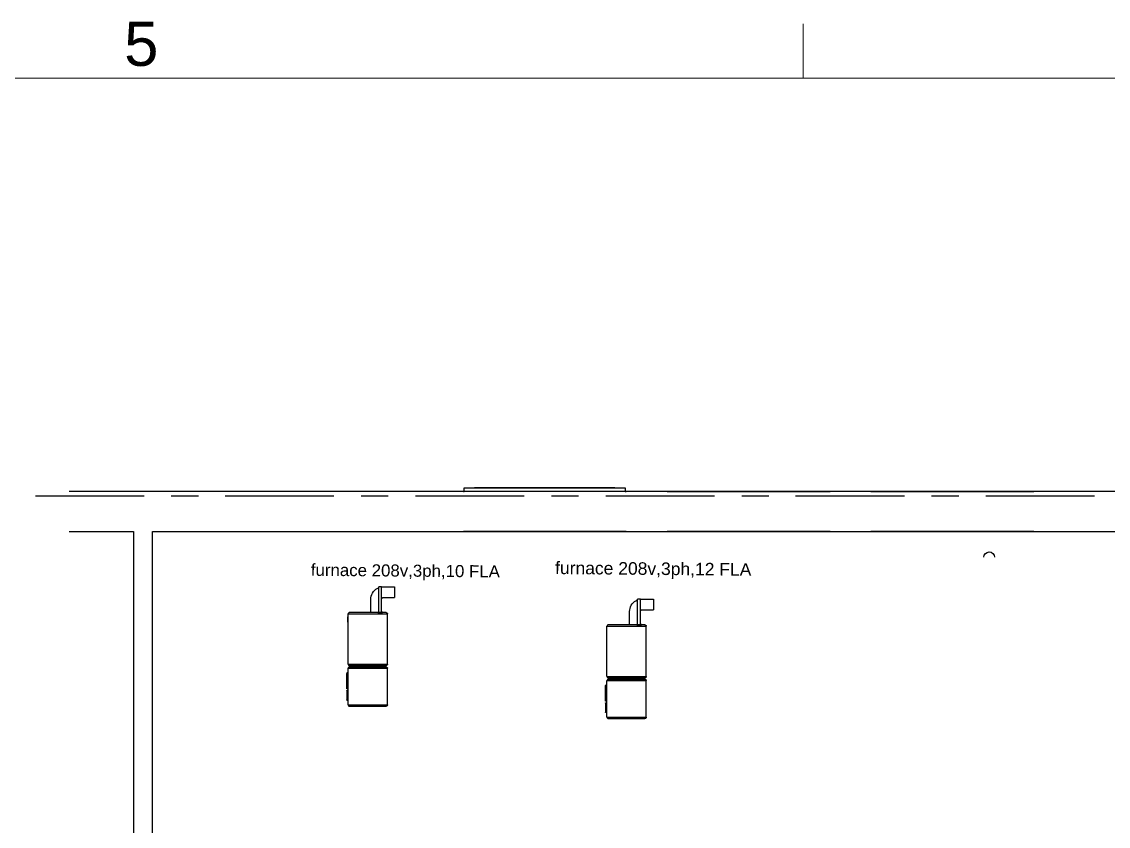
# Model space of a CAD drawing. Header units: inches. Extents: x -1841 to -80, y -100 to 1021.
# Drawn here: x -1695.6 to -1447.6, y 837.1 to 1020.7 of the extents above; entities that cross this region are included whole.
import ezdxf

# ---------------------------------------------------------------- set-up
doc = ezdxf.new("R2010")
doc.units = ezdxf.units.IN
doc.header["$MEASUREMENT"] = 0
doc.layers.add('Edges', color=7, linetype='Continuous')
doc.layers.add('PDF_Text', color=7, linetype='Continuous')
doc.layers.add('PDF_Geometry', color=7, linetype='Continuous', true_color=0x777777)
doc.styles.add('PDF GillSansMTCondensed', font='arial.ttf')
doc.styles.get("Standard").update_dxf_attribs({"font": 'arial.ttf'})

# ---------------------------------------------------------------- blocks, each defined once
blk = doc.blocks.new('Furnace Boiler rs')
at = {"layer": 'Edges', "color": 2}
for p, q in [((0.051, 1.485), (0.076, 1.523)), ((0.076, 1.523), (0.107, 1.557)), ((0.107, 1.557), (0.141, 1.588)), ((0.141, 1.588), (0.179, 1.613)), ((0.179, 1.613), (0.22, 1.633)), ((0.22, 1.633), (0.226, 1.635)), ((0.226, 1.635), (0.226, 1.658)), ((0.306, 1.658), (0.226, 1.658)), ((0.226, 0.95), (0.226, 1.635)), ((0.306, 1.657), (0.306, 1.658)), ((0.306, 1.657), (0.308, 1.657)), ((0.306, 1.326), (0.306, 1.657)), ((0.308, 1.657), (0.349, 1.66)), ((0.349, 1.66), (0.664, 1.66)), ((0.664, 1.66), (0.664, 1.361)), ((0.004, 1.315), (0.007, 1.355)), ((0.004, 0.95), (0.004, 1.315)), ((0.007, 1.355), (0.016, 1.4)), ((0.016, 1.4), (0.031, 1.444)), ((0.031, 1.444), (0.051, 1.485)), ((0.306, 1.326), (0.307, 1.329)), ((0.306, 0.95), (0.306, 1.326)), ((0.307, 1.329), (0.31, 1.335)), ((0.31, 1.335), (0.314, 1.341)), ((0.314, 1.341), (0.318, 1.346)), ((0.318, 1.346), (0.323, 1.35)), ((0.323, 1.35), (0.329, 1.354)), ((0.329, 1.354), (0.335, 1.357)), ((0.335, 1.357), (0.341, 1.359)), ((0.341, 1.359), (0.348, 1.36)), ((0.348, 1.36), (0.359, 1.361)), ((0.359, 1.361), (0.664, 1.361)), ((-0.623, 0.908), (-0.624, 0.903)), ((-0.622, 0.913), (-0.623, 0.908)), ((-0.621, 0.917), (-0.622, 0.913)), ((-0.619, 0.922), (-0.621, 0.917)), ((-0.616, 0.926), (-0.619, 0.922)), ((-0.613, 0.929), (-0.616, 0.926)), ((-0.609, 0.933), (-0.613, 0.929)), ((-0.605, 0.935), (-0.609, 0.933)), ((-0.601, 0.937), (-0.605, 0.935)), ((-0.596, 0.939), (-0.601, 0.937)), ((-0.591, 0.94), (-0.596, 0.939)), ((-0.586, 0.94), (-0.591, 0.94)), ((-0.025, 0.94), (-0.586, 0.94)), ((-0.025, 0.94), (-0.025, 0.95)), ((-0.025, 0.95), (0.004, 0.95)), ((0.205, 0.94), (-0.025, 0.94)), ((0.004, 0.95), (0.205, 0.95)), ((0.205, 0.94), (0.205, 0.95)), ((0.205, 0.95), (0.226, 0.95)), ((0.205, 0.94), (0.325, 0.94)), ((0.226, 0.95), (0.306, 0.95)), ((0.325, 0.95), (0.306, 0.95)), ((0.325, 0.94), (0.325, 0.95)), ((0.333, 0.95), (0.325, 0.95)), ((0.325, 0.94), (0.333, 0.94)), ((0.333, 0.94), (0.333, 0.95)), ((0.429, 0.94), (0.333, 0.94)), ((0.429, 0.94), (0.434, 0.94)), ((0.434, 0.94), (0.439, 0.939)), ((0.439, 0.939), (0.443, 0.937)), ((0.443, 0.937), (0.448, 0.935)), ((0.448, 0.935), (0.452, 0.933)), ((0.452, 0.933), (0.455, 0.929)), ((0.455, 0.929), (0.459, 0.926)), ((0.459, 0.926), (0.461, 0.922)), ((0.461, 0.922), (0.463, 0.917)), ((0.463, 0.917), (0.465, 0.913)), ((0.465, 0.913), (0.466, 0.908)), ((0.466, 0.908), (0.466, 0.903)), ((-0.624, 0.82), (-0.629, 0.82)), ((-0.629, 0.672), (-0.629, 0.82)), ((-0.624, 0.672), (-0.629, 0.672)), ((-0.624, 0.903), (0.466, 0.903)), ((-0.624, 0.82), (-0.624, 0.903)), ((-0.624, 0.672), (-0.624, 0.82)), ((-0.624, -0.492), (-0.624, 0.672)), ((0.466, -0.492), (0.466, 0.903)), ((-0.624, -0.492), (0.466, -0.492)), ((-0.624, -0.492), (-0.623, -0.497)), ((-0.623, -0.602), (-0.624, -0.607)), ((-0.623, -0.497), (-0.622, -0.502)), ((-0.622, -0.597), (-0.623, -0.602)), ((-0.622, -0.502), (-0.621, -0.507)), ((-0.621, -0.593), (-0.622, -0.597)), ((-0.621, -0.507), (-0.619, -0.511)), ((-0.619, -0.588), (-0.621, -0.593)), ((-0.619, -0.511), (-0.616, -0.515)), ((-0.616, -0.584), (-0.619, -0.588)), ((-0.616, -0.515), (-0.613, -0.519)), ((-0.613, -0.581), (-0.616, -0.584)), ((-0.613, -0.519), (-0.609, -0.522)), ((-0.609, -0.577), (-0.613, -0.581)), ((-0.609, -0.522), (-0.605, -0.525)), ((-0.605, -0.575), (-0.609, -0.577)), ((-0.605, -0.525), (-0.601, -0.527)), ((-0.601, -0.573), (-0.605, -0.575)), ((-0.601, -0.527), (-0.596, -0.528)), ((-0.596, -0.571), (-0.601, -0.573)), ((-0.596, -0.528), (-0.591, -0.529)), ((-0.591, -0.57), (-0.596, -0.571)), ((-0.591, -0.529), (-0.586, -0.53)), ((-0.586, -0.57), (-0.591, -0.57)), ((-0.586, -0.53), (0.429, -0.53)), ((-0.586, -0.57), (-0.586, -0.53)), ((-0.586, -0.57), (0.429, -0.57)), ((0.434, -0.529), (0.429, -0.53)), ((0.429, -0.57), (0.429, -0.53)), ((0.429, -0.57), (0.434, -0.57)), ((0.439, -0.528), (0.434, -0.529)), ((0.434, -0.57), (0.439, -0.571)), ((0.443, -0.527), (0.439, -0.528)), ((0.439, -0.571), (0.443, -0.573)), ((0.448, -0.525), (0.443, -0.527)), ((0.443, -0.573), (0.448, -0.575)), ((0.452, -0.522), (0.448, -0.525)), ((0.448, -0.575), (0.452, -0.577)), ((0.455, -0.519), (0.452, -0.522)), ((0.452, -0.577), (0.455, -0.581)), ((0.459, -0.515), (0.455, -0.519)), ((0.455, -0.581), (0.459, -0.584)), ((0.461, -0.511), (0.459, -0.515)), ((0.459, -0.584), (0.461, -0.588)), ((0.463, -0.507), (0.461, -0.511)), ((0.461, -0.588), (0.463, -0.593)), ((0.465, -0.502), (0.463, -0.507)), ((0.463, -0.593), (0.465, -0.597)), ((0.466, -0.497), (0.465, -0.502)), ((0.465, -0.597), (0.466, -0.602)), ((0.466, -0.492), (0.466, -0.497)), ((0.466, -0.602), (0.466, -0.607)), ((-0.663, -0.743), (-0.664, -0.745)), ((-0.664, -0.745), (-0.664, -0.747)), ((-0.664, -1.166), (-0.664, -0.747)), ((-0.662, -0.74), (-0.663, -0.741)), ((-0.663, -0.741), (-0.663, -0.743)), ((-0.661, -0.738), (-0.662, -0.74)), ((-0.659, -0.737), (-0.661, -0.738)), ((-0.658, -0.735), (-0.659, -0.737)), ((-0.656, -0.734), (-0.658, -0.735)), ((-0.649, -0.741), (-0.658, -0.741)), ((-0.658, -0.741), (-0.658, -0.791)), ((-0.651, -0.791), (-0.658, -0.791)), ((-0.658, -0.801), (-0.658, -0.791)), ((-0.651, -0.801), (-0.658, -0.801)), ((-0.654, -0.733), (-0.656, -0.734)), ((-0.653, -0.733), (-0.654, -0.733)), ((-0.651, -0.732), (-0.653, -0.733)), ((-0.649, -0.732), (-0.651, -0.732)), ((-0.634, -0.791), (-0.651, -0.791)), ((-0.651, -0.791), (-0.651, -0.801)), ((-0.651, -0.801), (-0.651, -0.868)), ((-0.634, -0.868), (-0.651, -0.868)), ((-0.651, -0.868), (-0.651, -0.908)), ((-0.649, -0.732), (-0.649, -0.741)), ((-0.634, -0.732), (-0.649, -0.732)), ((-0.634, -0.741), (-0.649, -0.741)), ((-0.634, -0.621), (-0.634, -0.732)), ((-0.624, -0.621), (-0.634, -0.621)), ((-0.634, -0.741), (-0.634, -0.732)), ((-0.634, -0.791), (-0.634, -0.741)), ((-0.634, -0.791), (-0.634, -0.868)), ((-0.634, -0.908), (-0.634, -0.868)), ((-0.624, -0.607), (0.466, -0.607)), ((-0.624, -0.621), (-0.624, -0.607)), ((-0.624, -1.608), (-0.624, -0.621)), ((0.466, -1.622), (0.466, -0.607)), ((-0.664, -1.168), (-0.664, -1.166)), ((-0.663, -1.17), (-0.664, -1.168)), ((-0.663, -1.171), (-0.663, -1.17)), ((-0.662, -1.173), (-0.663, -1.171)), ((-0.661, -1.175), (-0.662, -1.173)), ((-0.659, -1.176), (-0.661, -1.175)), ((-0.658, -1.178), (-0.659, -1.176)), ((-0.656, -1.179), (-0.658, -1.178)), ((-0.654, -1.18), (-0.656, -1.179)), ((-0.653, -1.18), (-0.654, -1.18)), ((-0.651, -1.181), (-0.653, -1.18)), ((-0.649, -0.908), (-0.651, -0.908)), ((-0.649, -1.181), (-0.651, -1.181)), ((-0.649, -0.908), (-0.649, -1.181)), ((-0.634, -0.908), (-0.649, -0.908)), ((-0.634, -1.181), (-0.649, -1.181)), ((-0.634, -1.181), (-0.634, -0.908)), ((-0.634, -1.181), (-0.634, -1.222)), ((-0.664, -1.235), (-0.663, -1.233)), ((-0.664, -1.237), (-0.664, -1.235)), ((-0.664, -1.237), (-0.664, -1.482)), ((-0.664, -1.484), (-0.664, -1.482)), ((-0.663, -1.486), (-0.664, -1.484)), ((-0.663, -1.231), (-0.662, -1.229)), ((-0.663, -1.233), (-0.663, -1.231)), ((-0.663, -1.488), (-0.663, -1.486)), ((-0.662, -1.49), (-0.663, -1.488)), ((-0.662, -1.229), (-0.661, -1.228)), ((-0.661, -1.491), (-0.662, -1.49)), ((-0.661, -1.228), (-0.659, -1.226)), ((-0.659, -1.493), (-0.661, -1.491)), ((-0.659, -1.226), (-0.658, -1.225)), ((-0.658, -1.494), (-0.659, -1.493)), ((-0.658, -1.225), (-0.656, -1.224)), ((-0.656, -1.495), (-0.658, -1.494)), ((-0.656, -1.224), (-0.654, -1.223)), ((-0.654, -1.496), (-0.656, -1.495)), ((-0.654, -1.223), (-0.653, -1.222)), ((-0.653, -1.497), (-0.654, -1.496)), ((-0.653, -1.222), (-0.651, -1.222)), ((-0.651, -1.497), (-0.653, -1.497)), ((-0.651, -1.222), (-0.649, -1.222)), ((-0.649, -1.497), (-0.651, -1.497)), ((-0.634, -1.222), (-0.649, -1.222)), ((-0.649, -1.222), (-0.649, -1.497)), ((-0.634, -1.497), (-0.649, -1.497)), ((-0.634, -1.497), (-0.634, -1.222)), ((-0.634, -1.497), (-0.634, -1.608)), ((-0.624, -1.608), (-0.634, -1.608)), ((-0.624, -1.622), (-0.624, -1.608)), ((-0.624, -1.622), (0.466, -1.622)), ((-0.624, -1.622), (-0.623, -1.627)), ((-0.623, -1.627), (-0.622, -1.632)), ((-0.622, -1.632), (-0.621, -1.637)), ((-0.621, -1.637), (-0.619, -1.641)), ((-0.619, -1.641), (-0.616, -1.645)), ((-0.616, -1.645), (-0.613, -1.649)), ((-0.613, -1.649), (-0.609, -1.652)), ((-0.609, -1.652), (-0.605, -1.655)), ((-0.605, -1.655), (-0.601, -1.657)), ((-0.601, -1.657), (-0.596, -1.658)), ((-0.596, -1.658), (-0.591, -1.659)), ((-0.591, -1.659), (-0.586, -1.66)), ((-0.586, -1.66), (0.429, -1.66)), ((0.434, -1.659), (0.429, -1.66)), ((0.439, -1.658), (0.434, -1.659)), ((0.443, -1.657), (0.439, -1.658)), ((0.448, -1.655), (0.443, -1.657)), ((0.452, -1.652), (0.448, -1.655)), ((0.455, -1.649), (0.452, -1.652)), ((0.459, -1.645), (0.455, -1.649)), ((0.461, -1.641), (0.459, -1.645)), ((0.463, -1.637), (0.461, -1.641)), ((0.465, -1.632), (0.463, -1.637)), ((0.466, -1.627), (0.465, -1.632)), ((0.466, -1.622), (0.466, -1.627))]:
    blk.add_line(p, q, dxfattribs=at)

msp = doc.modelspace()

# ---------------------------------------------------------------- linework, layer by layer
at = {"layer": 'PDF_Geometry', "color": 7, "lineweight": 9}
msp.add_lwpolyline([(-1517.21, 1007.79), (-1517.21, 1020.2)], dxfattribs=at)
msp.add_lwpolyline([(-277.11, -83.44), (-1827.26, -83.44), (-277.11, -83.44), (-277.11, 1007.81), (-1827.26, 1007.81), (-277.11, 1007.81)], close=True, dxfattribs=at)
at = {"layer": 'PDF_Geometry', "color": 7, "lineweight": 25}
for points in [[(-1684.81, 639.16), (-1666.61, 639.16), (-1666.61, 646.94), (-1663.72, 646.94), (-1663.72, 714.44), (-1475.43, 714.44), (-1475.43, 719.41), (-1663.72, 719.41), (-1663.72, 831.34), (-1665.78, 831.34), (-1665.78, 833.32), (-1665.78, 904.38), (-1420.5, 904.38), (-1420.5, 913.48), (-1684.81, 913.48)], [(-1594.8, 913.48), (-1594.64, 913.48), (-1594.64, 914.31), (-1557.83, 914.31), (-1557.83, 913.48), (-1594.64, 913.48), (-1594.64, 914.31), (-1557.83, 914.31), (-1557.83, 913.48), (-1557.66, 913.48)], [(-1548.31, 913.48), (-1511.09, 913.48)], [(-1501.82, 913.48), (-1464.59, 913.48)], [(-1692.5, 912.49), (-1667.69, 912.49)], [(-1661.48, 912.49), (-1655.28, 912.49)], [(-1649.16, 912.49), (-1624.34, 912.49)], [(-1618.13, 912.49), (-1611.93, 912.49)], [(-1605.72, 912.49), (-1580.91, 912.49)], [(-1574.7, 912.49), (-1568.5, 912.49)], [(-1562.29, 912.49), (-1537.48, 912.49)], [(-1531.27, 912.49), (-1525.07, 912.49)], [(-1518.95, 912.49), (-1494.13, 912.49)], [(-1487.92, 912.49), (-1481.72, 912.49)], [(-1475.51, 912.49), (-1450.7, 912.49)], [(-1684.81, 904.38), (-1670.08, 904.38), (-1670.08, 833.32), (-1670.08, 646.94), (-1684.81, 646.94)], [(-1557.66, 904.38), (-1594.8, 904.38)], [(-1559.4, 904.38), (-1592.98, 904.38)], [(-1592.98, 904.38), (-1559.4, 904.38), (-1592.98, 904.38)], [(-1511.09, 904.38), (-1548.31, 904.38)], [(-1464.59, 904.38), (-1501.82, 904.38)]]:
    msp.add_lwpolyline(points, dxfattribs=at)
for points in [[(-1592.24, 914.31), (-1560.23, 914.31)], [(-1560.23, 904.38), (-1592.24, 904.38)]]:
    msp.add_lwpolyline(points, close=True, dxfattribs=at)
for points in [[(-1475.98, 898.49), (-1475.98, 899.17), (-1475.48, 899.68), (-1474.8, 899.68)], [(-1474.8, 899.68), (-1474.12, 899.69), (-1473.58, 899.18), (-1473.57, 898.5)]]:
    msp.add_open_spline(points, degree=3, dxfattribs=at)

# ---------------------------------------------------------------- block references
at = {"color": 7, "lineweight": 25, "xscale": 8.216562442757935, "yscale": 8.216562442757935, "zscale": 8.216562442757935}
for p in [(-1615.97, 878.11), (-1556.89, 875.3)]:
    msp.add_blockref('Furnace Boiler rs', p, dxfattribs=at)

# ---------------------------------------------------------------- texts
at = {"color": 2, "lineweight": 25}
for s, height, p in [('furnace 208v,3ph,10 FLA ', 2.751, (-1629.62, 894.24)), ('furnace 208v,3ph,12 FLA', 2.8562, (-1573.87, 894.64))]:
    msp.add_text(s, height=height, rotation=359.4974, dxfattribs=at).set_placement(p)
at = {"layer": 'PDF_Text', "color": 7, "insert": (-1672.23, 1015.6), "char_height": 10.08, "attachment_point": 4, "style": 'PDF GillSansMTCondensed'}
msp.add_mtext('5', dxfattribs=at)

doc.saveas('drawing.dxf')
